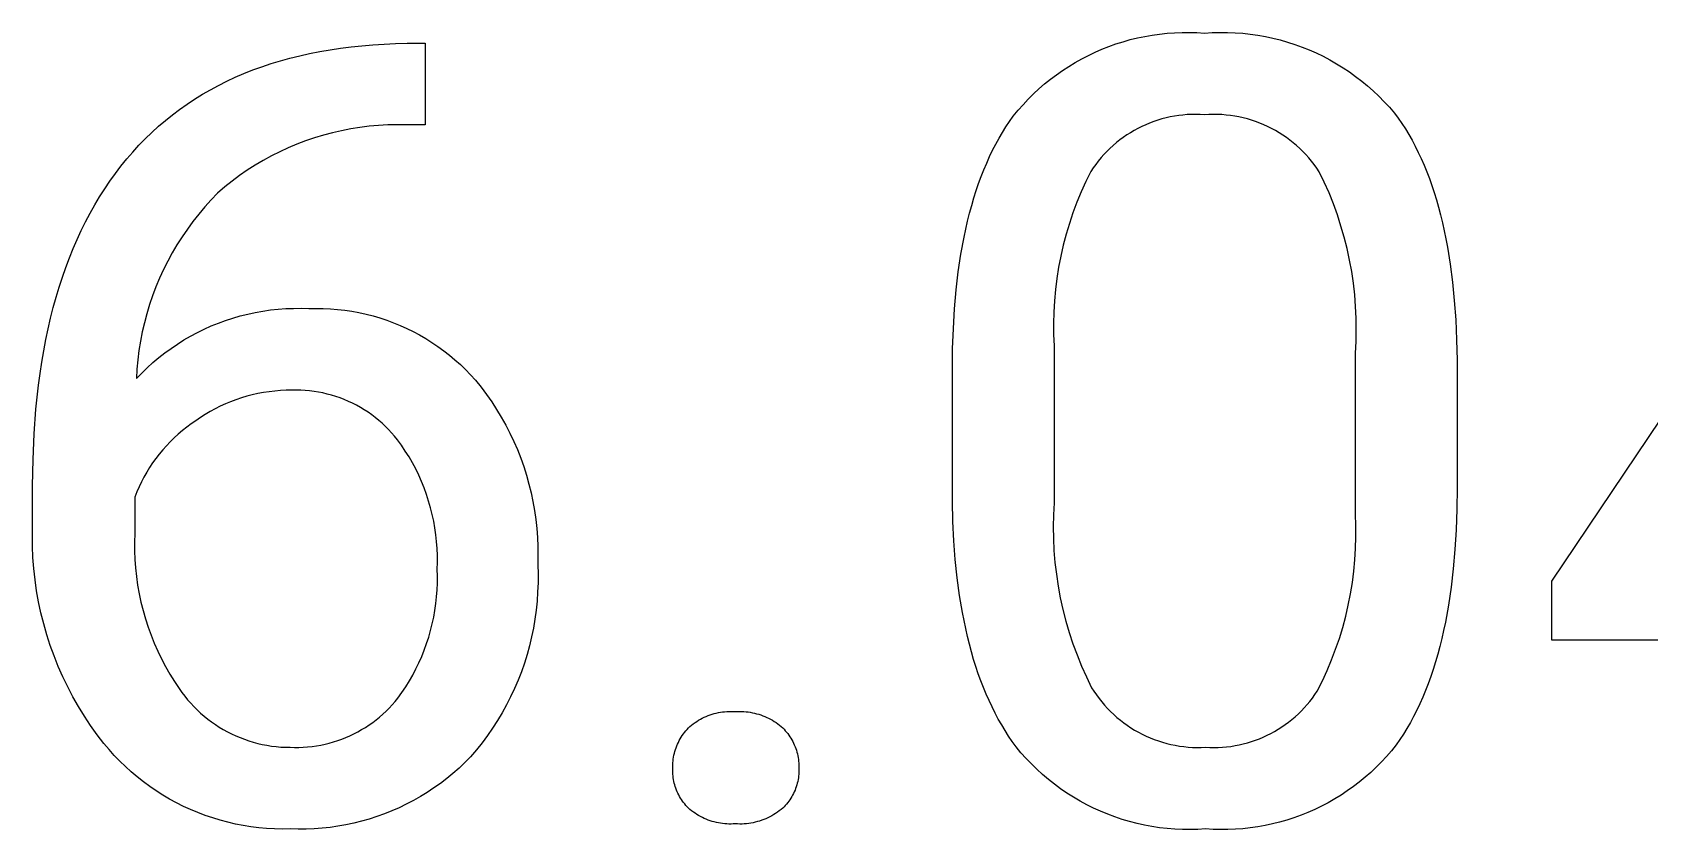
# Model space of a CAD drawing. Header units: millimetres. Extents: x -1246 to 2331, y -493 to 2006.
# Drawn here: x 1362.4 to 1405.01, y -336.11 to -315.12 of the extents above; entities that cross this region are included whole.
import ezdxf

# ---------------------------------------------------------------- set-up
doc = ezdxf.new("R2010")
doc.units = ezdxf.units.MM
doc.header["$MEASUREMENT"] = 0
doc.layers.add('Domyslna', color=7, linetype='Continuous', true_color=0x000000)

msp = doc.modelspace()

# ---------------------------------------------------------------- linework, layer by layer
at = {"layer": 'Domyslna'}
for p, q in [((1391.517, -315.268), (1391.71, -315.228)), ((1391.71, -315.228), (1391.904, -315.194)), ((1391.904, -315.194), (1392.099, -315.167)), ((1392.099, -315.167), (1392.295, -315.146)), ((1392.295, -315.146), (1392.492, -315.132)), ((1392.492, -315.132), (1392.688, -315.125)), ((1392.688, -315.125), (1392.885, -315.124)), ((1392.885, -315.124), (1393.082, -315.13)), ((1393.082, -315.13), (1393.279, -315.142)), ((1393.279, -315.142), (1393.48, -315.129)), ((1393.48, -315.129), (1393.682, -315.124)), ((1393.682, -315.124), (1393.883, -315.125)), ((1393.883, -315.125), (1394.085, -315.132)), ((1394.085, -315.132), (1394.286, -315.147)), ((1394.286, -315.147), (1394.486, -315.169)), ((1394.486, -315.169), (1394.685, -315.197)), ((1394.685, -315.197), (1394.884, -315.233)), ((1394.884, -315.233), (1395.081, -315.275)), ((1369.446, -315.738), (1369.707, -315.68)), ((1369.707, -315.68), (1369.974, -315.627)), ((1369.974, -315.627), (1370.244, -315.58)), ((1370.244, -315.58), (1370.52, -315.539)), ((1370.52, -315.539), (1370.8, -315.503)), ((1370.8, -315.503), (1371.086, -315.474)), ((1371.086, -315.474), (1371.375, -315.449)), ((1371.375, -315.449), (1371.67, -315.431)), ((1371.67, -315.431), (1371.969, -315.418)), ((1371.969, -315.418), (1372.273, -315.411)), ((1372.273, -315.411), (1372.751, -315.411)), ((1372.751, -315.411), (1372.751, -317.56)), ((1390.221, -315.73), (1390.399, -315.645)), ((1390.399, -315.645), (1390.579, -315.567)), ((1390.579, -315.567), (1390.763, -315.495)), ((1390.763, -315.495), (1390.948, -315.428)), ((1390.948, -315.428), (1391.136, -315.369)), ((1391.136, -315.369), (1391.326, -315.315)), ((1391.326, -315.315), (1391.517, -315.268)), ((1395.081, -315.275), (1395.277, -315.324)), ((1395.277, -315.324), (1395.47, -315.379)), ((1395.47, -315.379), (1395.662, -315.441)), ((1395.662, -315.441), (1395.852, -315.51)), ((1395.852, -315.51), (1396.039, -315.585)), ((1396.039, -315.585), (1396.223, -315.666)), ((1396.223, -315.666), (1396.404, -315.754)), ((1402.431, -329.574), (1411.862, -315.545)), ((1367.977, -316.207), (1368.21, -316.114)), ((1368.21, -316.114), (1368.447, -316.028)), ((1368.447, -316.028), (1368.69, -315.947)), ((1368.69, -315.947), (1368.937, -315.871)), ((1368.937, -315.871), (1369.189, -315.802)), ((1369.189, -315.802), (1369.446, -315.738)), ((1389.54, -316.126), (1389.705, -316.019)), ((1389.705, -316.019), (1389.874, -315.916)), ((1389.874, -315.916), (1390.046, -315.82)), ((1390.046, -315.82), (1390.221, -315.73)), ((1396.404, -315.754), (1396.583, -315.848)), ((1396.583, -315.848), (1396.758, -315.948)), ((1396.758, -315.948), (1396.929, -316.053)), ((1396.929, -316.053), (1397.097, -316.165)), ((1367.092, -316.633), (1367.306, -316.518)), ((1367.306, -316.518), (1367.525, -316.408)), ((1367.525, -316.408), (1367.748, -316.305)), ((1367.748, -316.305), (1367.977, -316.207)), ((1388.919, -316.611), (1389.068, -316.482)), ((1389.068, -316.482), (1389.222, -316.358)), ((1389.222, -316.358), (1389.379, -316.239)), ((1389.379, -316.239), (1389.54, -316.126)), ((1397.097, -316.165), (1397.261, -316.282)), ((1397.261, -316.282), (1397.421, -316.405)), ((1397.421, -316.405), (1397.576, -316.533)), ((1397.576, -316.533), (1397.727, -316.667)), ((1366.478, -317.012), (1366.677, -316.88)), ((1366.677, -316.88), (1366.882, -316.753)), ((1366.882, -316.753), (1367.092, -316.633)), ((1388.5, -317.027), (1388.635, -316.883)), ((1388.635, -316.883), (1388.775, -316.745)), ((1388.775, -316.745), (1388.919, -316.611)), ((1397.727, -316.667), (1397.874, -316.806)), ((1397.874, -316.806), (1398.015, -316.949)), ((1398.015, -316.949), (1398.152, -317.097)), ((1365.906, -317.442), (1366.092, -317.293)), ((1366.092, -317.293), (1366.282, -317.15)), ((1366.282, -317.15), (1366.478, -317.012)), ((1388.146, -317.466), (1388.244, -317.327)), ((1388.244, -317.327), (1388.369, -317.175)), ((1388.369, -317.175), (1388.5, -317.027)), ((1392.267, -317.375), (1392.157, -317.403)), ((1392.377, -317.35), (1392.267, -317.375)), ((1392.489, -317.329), (1392.377, -317.35)), ((1392.601, -317.312), (1392.489, -317.329)), ((1392.713, -317.299), (1392.601, -317.312)), ((1392.826, -317.289), (1392.713, -317.299)), ((1392.939, -317.284), (1392.826, -317.289)), ((1393.053, -317.282), (1392.939, -317.284)), ((1393.166, -317.285), (1393.053, -317.282)), ((1393.279, -317.291), (1393.166, -317.285)), ((1393.393, -317.285), (1393.279, -317.291)), ((1393.507, -317.282), (1393.393, -317.285)), ((1393.621, -317.284), (1393.507, -317.282)), ((1393.735, -317.289), (1393.621, -317.284)), ((1393.849, -317.299), (1393.735, -317.289)), ((1393.963, -317.312), (1393.849, -317.299)), ((1394.075, -317.329), (1393.963, -317.312)), ((1394.188, -317.35), (1394.075, -317.329)), ((1394.299, -317.375), (1394.188, -317.35)), ((1394.41, -317.404), (1394.299, -317.375)), ((1398.152, -317.097), (1398.283, -317.25)), ((1398.283, -317.25), (1398.382, -317.384)), ((1398.382, -317.384), (1398.478, -317.523)), ((1365.377, -317.923), (1365.549, -317.757)), ((1365.549, -317.757), (1365.725, -317.597)), ((1365.725, -317.597), (1365.906, -317.442)), ((1370.307, -317.767), (1370.07, -317.831)), ((1370.547, -317.712), (1370.307, -317.767)), ((1370.789, -317.665), (1370.547, -317.712)), ((1371.032, -317.627), (1370.789, -317.665)), ((1371.277, -317.596), (1371.032, -317.627)), ((1371.522, -317.575), (1371.277, -317.596)), ((1371.768, -317.561), (1371.522, -317.575)), ((1372.014, -317.556), (1371.768, -317.561)), ((1372.26, -317.56), (1372.014, -317.556)), ((1372.751, -317.56), (1372.26, -317.56)), ((1387.868, -317.909), (1387.957, -317.757)), ((1387.957, -317.757), (1388.05, -317.609)), ((1388.05, -317.609), (1388.146, -317.466)), ((1391.329, -317.764), (1391.233, -317.825)), ((1391.427, -317.707), (1391.329, -317.764)), ((1391.526, -317.653), (1391.427, -317.707)), ((1391.628, -317.602), (1391.526, -317.653)), ((1391.731, -317.555), (1391.628, -317.602)), ((1391.835, -317.512), (1391.731, -317.555)), ((1391.941, -317.472), (1391.835, -317.512)), ((1392.049, -317.436), (1391.941, -317.472)), ((1392.157, -317.403), (1392.049, -317.436)), ((1394.519, -317.436), (1394.41, -317.404)), ((1394.627, -317.473), (1394.519, -317.436)), ((1394.734, -317.513), (1394.627, -317.473)), ((1394.84, -317.556), (1394.734, -317.513)), ((1394.944, -317.604), (1394.84, -317.556)), ((1395.046, -317.654), (1394.944, -317.604)), ((1395.147, -317.709), (1395.046, -317.654)), ((1395.245, -317.766), (1395.147, -317.709)), ((1395.342, -317.827), (1395.245, -317.766)), ((1398.478, -317.523), (1398.571, -317.666)), ((1398.571, -317.666), (1398.66, -317.813)), ((1398.66, -317.813), (1398.747, -317.965)), ((1365.048, -318.273), (1365.21, -318.095)), ((1365.21, -318.095), (1365.377, -317.923)), ((1369.144, -318.165), (1368.92, -318.268)), ((1369.371, -318.069), (1369.144, -318.165)), ((1369.601, -317.982), (1369.371, -318.069)), ((1369.834, -317.902), (1369.601, -317.982)), ((1370.07, -317.831), (1369.834, -317.902)), ((1387.619, -318.393), (1387.699, -318.227)), ((1387.699, -318.227), (1387.782, -318.066)), ((1387.782, -318.066), (1387.868, -317.909)), ((1390.79, -318.177), (1390.709, -318.256)), ((1390.874, -318.1), (1390.79, -318.177)), ((1390.96, -318.027), (1390.874, -318.1)), ((1391.049, -317.956), (1390.96, -318.027)), ((1391.14, -317.889), (1391.049, -317.956)), ((1391.233, -317.825), (1391.14, -317.889)), ((1395.436, -317.892), (1395.342, -317.827)), ((1395.528, -317.959), (1395.436, -317.892)), ((1395.618, -318.03), (1395.528, -317.959)), ((1395.705, -318.104), (1395.618, -318.03)), ((1395.79, -318.18), (1395.705, -318.104)), ((1395.872, -318.26), (1395.79, -318.18)), ((1398.747, -317.965), (1398.83, -318.121)), ((1398.83, -318.121), (1398.911, -318.282)), ((1364.59, -318.838), (1364.738, -318.644)), ((1364.738, -318.644), (1364.891, -318.456)), ((1364.891, -318.456), (1365.048, -318.273)), ((1368.272, -318.622), (1368.065, -318.755)), ((1368.484, -318.496), (1368.272, -318.622)), ((1368.7, -318.378), (1368.484, -318.496)), ((1368.92, -318.268), (1368.7, -318.378)), ((1387.468, -318.739), (1387.542, -318.564)), ((1387.542, -318.564), (1387.619, -318.393)), ((1390.414, -318.599), (1390.348, -318.691)), ((1390.483, -318.51), (1390.414, -318.599)), ((1390.556, -318.422), (1390.483, -318.51)), ((1390.631, -318.338), (1390.556, -318.422)), ((1390.709, -318.256), (1390.631, -318.338)), ((1395.951, -318.342), (1395.872, -318.26)), ((1396.027, -318.427), (1395.951, -318.342)), ((1396.1, -318.515), (1396.027, -318.427)), ((1396.171, -318.605), (1396.1, -318.515)), ((1396.238, -318.697), (1396.171, -318.605)), ((1398.911, -318.282), (1398.988, -318.447)), ((1398.988, -318.447), (1399.063, -318.617)), ((1399.063, -318.617), (1399.134, -318.791)), ((1364.309, -319.241), (1364.447, -319.037)), ((1364.447, -319.037), (1364.59, -318.838)), ((1367.664, -319.041), (1367.472, -319.194)), ((1367.862, -318.894), (1367.664, -319.041)), ((1368.065, -318.755), (1367.862, -318.894)), ((1387.266, -319.29), (1387.33, -319.102)), ((1387.33, -319.102), (1387.397, -318.918)), ((1387.397, -318.918), (1387.468, -318.739)), ((1390.154, -319.052), (1390.032, -319.322)), ((1390.285, -318.785), (1390.154, -319.052)), ((1390.348, -318.691), (1390.285, -318.785)), ((1396.302, -318.792), (1396.238, -318.697)), ((1396.435, -319.069), (1396.302, -318.792)), ((1396.56, -319.352), (1396.435, -319.069)), ((1399.134, -318.791), (1399.203, -318.97)), ((1399.203, -318.97), (1399.268, -319.153)), ((1364.048, -319.665), (1364.176, -319.451)), ((1364.176, -319.451), (1364.309, -319.241)), ((1367.284, -319.354), (1367.112, -319.533)), ((1367.472, -319.194), (1367.284, -319.354)), ((1387.147, -319.681), (1387.205, -319.483)), ((1387.205, -319.483), (1387.266, -319.29)), ((1390.032, -319.322), (1389.919, -319.597)), ((1396.674, -319.638), (1396.56, -319.352)), ((1399.268, -319.153), (1399.33, -319.341)), ((1399.33, -319.341), (1399.389, -319.533)), ((1363.806, -320.11), (1363.924, -319.885)), ((1363.924, -319.885), (1364.048, -319.665)), ((1366.786, -319.907), (1366.633, -320.102)), ((1366.946, -319.717), (1366.786, -319.907)), ((1367.112, -319.533), (1366.946, -319.717)), ((1387.04, -320.09), (1387.092, -319.883)), ((1387.092, -319.883), (1387.147, -319.681)), ((1389.815, -319.875), (1389.721, -320.156)), ((1389.919, -319.597), (1389.815, -319.875)), ((1396.78, -319.928), (1396.674, -319.638)), ((1396.875, -320.221), (1396.78, -319.928)), ((1399.389, -319.533), (1399.445, -319.729)), ((1399.445, -319.729), (1399.498, -319.93)), ((1399.498, -319.93), (1399.548, -320.136)), ((1363.583, -320.575), (1363.692, -320.34)), ((1363.692, -320.34), (1363.806, -320.11)), ((1366.486, -320.302), (1366.346, -320.507)), ((1366.633, -320.102), (1366.486, -320.302)), ((1386.946, -320.516), (1386.991, -320.301)), ((1386.991, -320.301), (1387.04, -320.09)), ((1389.721, -320.156), (1389.636, -320.44)), ((1396.96, -320.517), (1396.875, -320.221)), ((1399.548, -320.136), (1399.595, -320.346)), ((1399.595, -320.346), (1399.639, -320.56)), ((1363.479, -320.815), (1363.583, -320.575)), ((1366.213, -320.716), (1366.088, -320.93)), ((1366.346, -320.507), (1366.213, -320.716)), ((1386.864, -320.961), (1386.946, -320.516)), ((1389.56, -320.727), (1389.494, -321.017)), ((1389.636, -320.44), (1389.56, -320.727)), ((1397.036, -320.816), (1396.96, -320.517)), ((1399.639, -320.56), (1399.68, -320.779)), ((1399.68, -320.779), (1399.753, -321.23)), ((1363.285, -321.312), (1363.379, -321.061)), ((1363.379, -321.061), (1363.479, -320.815)), ((1365.969, -321.148), (1365.858, -321.37)), ((1366.088, -320.93), (1365.969, -321.148)), ((1386.795, -321.424), (1386.864, -320.961)), ((1389.494, -321.017), (1389.438, -321.308)), ((1397.101, -321.117), (1397.036, -320.816)), ((1397.157, -321.421), (1397.101, -321.117)), ((1399.753, -321.23), (1399.813, -321.699)), ((1363.11, -321.829), (1363.195, -321.568)), ((1363.195, -321.568), (1363.285, -321.312)), ((1365.755, -321.596), (1365.659, -321.825)), ((1365.858, -321.37), (1365.755, -321.596)), ((1386.739, -321.905), (1386.795, -321.424)), ((1389.391, -321.601), (1389.354, -321.895)), ((1389.438, -321.308), (1389.391, -321.601)), ((1397.202, -321.726), (1397.157, -321.421)), ((1363.03, -322.095), (1363.11, -321.829)), ((1365.571, -322.057), (1365.491, -322.291)), ((1365.659, -321.825), (1365.571, -322.057)), ((1386.695, -322.403), (1386.739, -321.905)), ((1389.354, -321.895), (1389.327, -322.191)), ((1397.236, -322.032), (1397.202, -321.726)), ((1397.261, -322.34), (1397.236, -322.032)), ((1399.813, -321.699), (1399.861, -322.186)), ((1362.885, -322.643), (1362.955, -322.367)), ((1362.955, -322.367), (1363.03, -322.095)), ((1365.491, -322.291), (1365.419, -322.529)), ((1368.078, -322.539), (1368.276, -322.496)), ((1368.276, -322.496), (1368.475, -322.461)), ((1368.475, -322.461), (1368.675, -322.432)), ((1368.675, -322.432), (1368.876, -322.411)), ((1368.876, -322.411), (1369.078, -322.396)), ((1369.078, -322.396), (1369.281, -322.389)), ((1369.281, -322.389), (1369.483, -322.388)), ((1369.483, -322.388), (1369.685, -322.395)), ((1369.685, -322.395), (1369.875, -322.39)), ((1369.875, -322.39), (1370.065, -322.392)), ((1370.065, -322.392), (1370.255, -322.401)), ((1370.255, -322.401), (1370.444, -322.416)), ((1370.444, -322.416), (1370.633, -322.437)), ((1370.633, -322.437), (1370.82, -322.465)), ((1370.82, -322.465), (1371.007, -322.5)), ((1371.007, -322.5), (1371.193, -322.54)), ((1386.664, -322.92), (1386.695, -322.403)), ((1389.309, -322.487), (1389.301, -322.784)), ((1389.327, -322.191), (1389.309, -322.487)), ((1397.275, -322.648), (1397.261, -322.34)), ((1399.861, -322.186), (1399.897, -322.691)), ((1362.759, -323.212), (1362.82, -322.925)), ((1362.82, -322.925), (1362.885, -322.643)), ((1365.355, -322.768), (1365.299, -323.01)), ((1365.419, -322.529), (1365.355, -322.768)), ((1366.75, -323.025), (1366.932, -322.936)), ((1366.932, -322.936), (1367.117, -322.853)), ((1367.117, -322.853), (1367.304, -322.777)), ((1367.304, -322.777), (1367.495, -322.707)), ((1367.495, -322.707), (1367.687, -322.644)), ((1367.687, -322.644), (1367.881, -322.588)), ((1367.881, -322.588), (1368.078, -322.539)), ((1371.193, -322.54), (1371.377, -322.587)), ((1371.377, -322.587), (1371.559, -322.641)), ((1371.559, -322.641), (1371.739, -322.7)), ((1371.739, -322.7), (1371.917, -322.766)), ((1371.917, -322.766), (1372.093, -322.838)), ((1372.093, -322.838), (1372.266, -322.916)), ((1372.266, -322.916), (1372.437, -323)), ((1386.645, -323.455), (1386.664, -322.92)), ((1389.301, -322.784), (1389.304, -323.08)), ((1397.279, -322.956), (1397.275, -322.648)), ((1399.897, -322.691), (1399.921, -323.214)), ((1362.703, -323.505), (1362.759, -323.212)), ((1365.252, -323.254), (1365.212, -323.499)), ((1365.299, -323.01), (1365.252, -323.254)), ((1366.058, -323.443), (1366.225, -323.329)), ((1366.225, -323.329), (1366.397, -323.222)), ((1366.397, -323.222), (1366.572, -323.12)), ((1366.572, -323.12), (1366.75, -323.025)), ((1372.437, -323), (1372.604, -323.089)), ((1372.604, -323.089), (1372.768, -323.184)), ((1372.768, -323.184), (1372.929, -323.285)), ((1372.929, -323.285), (1373.087, -323.392)), ((1389.304, -323.08), (1389.316, -323.377)), ((1397.255, -323.572), (1397.272, -323.264)), ((1397.272, -323.264), (1397.279, -322.956)), ((1399.921, -323.214), (1399.932, -323.755)), ((1362.653, -323.802), (1362.703, -323.505)), ((1365.181, -323.745), (1365.158, -323.992)), ((1365.212, -323.499), (1365.181, -323.745)), ((1365.58, -323.817), (1365.735, -323.687)), ((1365.735, -323.687), (1365.894, -323.562)), ((1365.894, -323.562), (1366.058, -323.443)), ((1373.087, -323.392), (1373.24, -323.503)), ((1373.24, -323.503), (1373.39, -323.62)), ((1373.39, -323.62), (1373.536, -323.742)), ((1373.536, -323.742), (1373.677, -323.869)), ((1386.639, -324.009), (1386.645, -323.455)), ((1389.316, -323.377), (1389.316, -327.509)), ((1397.255, -327.803), (1397.255, -323.572)), ((1399.932, -323.755), (1399.932, -327.117)), ((1362.565, -324.413), (1362.607, -324.105)), ((1362.607, -324.105), (1362.653, -323.802)), ((1365.158, -323.992), (1365.144, -324.239)), ((1365.144, -324.239), (1365.284, -324.094)), ((1365.284, -324.094), (1365.43, -323.953)), ((1365.43, -323.953), (1365.58, -323.817)), ((1373.677, -323.869), (1373.814, -324)), ((1373.814, -324), (1373.946, -324.137)), ((1373.946, -324.137), (1374.074, -324.277)), ((1386.639, -327.467), (1386.639, -324.009)), ((1362.498, -325.044), (1362.565, -324.413)), ((1368.342, -324.634), (1368.196, -324.666)), ((1368.49, -324.606), (1368.342, -324.634)), ((1368.638, -324.583), (1368.49, -324.606)), ((1368.787, -324.566), (1368.638, -324.583)), ((1368.936, -324.553), (1368.787, -324.566)), ((1369.086, -324.546), (1368.936, -324.553)), ((1369.236, -324.544), (1369.086, -324.546)), ((1369.354, -324.542), (1369.236, -324.544)), ((1369.472, -324.544), (1369.354, -324.542)), ((1369.59, -324.551), (1369.472, -324.544)), ((1369.707, -324.561), (1369.59, -324.551)), ((1369.825, -324.576), (1369.707, -324.561)), ((1369.941, -324.595), (1369.825, -324.576)), ((1370.057, -324.617), (1369.941, -324.595)), ((1370.172, -324.644), (1370.057, -324.617)), ((1374.074, -324.277), (1374.223, -324.463)), ((1374.223, -324.463), (1374.366, -324.654)), ((1362.449, -325.696), (1362.498, -325.044)), ((1367.216, -325.034), (1367.085, -325.105)), ((1367.35, -324.967), (1367.216, -325.034)), ((1367.487, -324.905), (1367.35, -324.967)), ((1367.625, -324.848), (1367.487, -324.905)), ((1367.765, -324.795), (1367.625, -324.848)), ((1367.908, -324.747), (1367.765, -324.795)), ((1368.051, -324.704), (1367.908, -324.747)), ((1368.196, -324.666), (1368.051, -324.704)), ((1370.286, -324.675), (1370.172, -324.644)), ((1370.399, -324.71), (1370.286, -324.675)), ((1370.511, -324.748), (1370.399, -324.71)), ((1370.621, -324.791), (1370.511, -324.748)), ((1370.73, -324.837), (1370.621, -324.791)), ((1370.837, -324.887), (1370.73, -324.837)), ((1370.942, -324.941), (1370.837, -324.887)), ((1371.045, -324.998), (1370.942, -324.941)), ((1371.147, -325.059), (1371.045, -324.998)), ((1371.246, -325.124), (1371.147, -325.059)), ((1374.366, -324.654), (1374.503, -324.85)), ((1374.503, -324.85), (1374.633, -325.05)), ((1374.633, -325.05), (1374.756, -325.254)), ((1366.585, -325.429), (1366.469, -325.515)), ((1366.705, -325.346), (1366.585, -325.429)), ((1366.829, -325.262), (1366.705, -325.346)), ((1366.955, -325.181), (1366.829, -325.262)), ((1367.085, -325.105), (1366.955, -325.181)), ((1371.342, -325.191), (1371.246, -325.124)), ((1371.437, -325.263), (1371.342, -325.191)), ((1371.529, -325.337), (1371.437, -325.263)), ((1371.618, -325.414), (1371.529, -325.337)), ((1371.704, -325.495), (1371.618, -325.414)), ((1374.756, -325.254), (1374.873, -325.462)), ((1374.873, -325.462), (1374.982, -325.674)), ((1362.42, -326.369), (1362.449, -325.696)), ((1366.034, -325.9), (1365.934, -326.005)), ((1366.137, -325.798), (1366.034, -325.9)), ((1366.245, -325.7), (1366.137, -325.798)), ((1366.355, -325.606), (1366.245, -325.7)), ((1366.469, -325.515), (1366.355, -325.606)), ((1371.788, -325.579), (1371.704, -325.495)), ((1371.868, -325.665), (1371.788, -325.579)), ((1371.946, -325.754), (1371.868, -325.665)), ((1372.02, -325.846), (1371.946, -325.754)), ((1372.127, -325.993), (1372.02, -325.846)), ((1374.982, -325.674), (1375.084, -325.89)), ((1375.084, -325.89), (1375.179, -326.109)), ((1365.656, -326.341), (1365.572, -326.459)), ((1365.745, -326.226), (1365.656, -326.341)), ((1365.837, -326.114), (1365.745, -326.226)), ((1365.934, -326.005), (1365.837, -326.114)), ((1372.228, -326.145), (1372.127, -325.993)), ((1372.325, -326.299), (1372.228, -326.145)), ((1372.415, -326.457), (1372.325, -326.299)), ((1375.179, -326.109), (1375.267, -326.331)), ((1375.267, -326.331), (1375.347, -326.556)), ((1362.41, -327.062), (1362.42, -326.369)), ((1365.415, -326.704), (1365.343, -326.83)), ((1365.491, -326.58), (1365.415, -326.704)), ((1365.572, -326.459), (1365.491, -326.58)), ((1372.501, -326.618), (1372.415, -326.457)), ((1372.581, -326.782), (1372.501, -326.618)), ((1375.347, -326.556), (1375.42, -326.783)), ((1362.41, -328.057), (1362.41, -327.062)), ((1365.213, -327.09), (1365.154, -327.223)), ((1365.276, -326.959), (1365.213, -327.09)), ((1365.343, -326.83), (1365.276, -326.959)), ((1372.655, -326.948), (1372.581, -326.782)), ((1372.723, -327.117), (1372.655, -326.948)), ((1372.785, -327.288), (1372.723, -327.117)), ((1375.42, -326.783), (1375.484, -327.013)), ((1375.484, -327.013), (1375.542, -327.244)), ((1399.932, -327.117), (1399.926, -327.676)), ((1365.154, -327.223), (1365.1, -327.358)), ((1365.1, -327.358), (1365.1, -328.315)), ((1372.842, -327.461), (1372.785, -327.288)), ((1372.892, -327.636), (1372.842, -327.461)), ((1375.542, -327.244), (1375.591, -327.478)), ((1375.591, -327.478), (1375.633, -327.713)), ((1386.652, -327.996), (1386.639, -327.467)), ((1389.316, -327.509), (1389.299, -327.823)), ((1372.937, -327.813), (1372.892, -327.636)), ((1372.975, -327.991), (1372.937, -327.813)), ((1373.007, -328.17), (1372.975, -327.991)), ((1375.633, -327.713), (1375.666, -327.949)), ((1375.666, -327.949), (1375.692, -328.186)), ((1386.678, -328.509), (1386.652, -327.996)), ((1389.299, -327.823), (1389.294, -328.137)), ((1397.267, -328.104), (1397.255, -327.803)), ((1399.926, -327.676), (1399.907, -328.218)), ((1362.403, -328.353), (1362.41, -328.057)), ((1362.405, -328.649), (1362.403, -328.353)), ((1365.1, -328.315), (1365.093, -328.542)), ((1373.033, -328.35), (1373.007, -328.17)), ((1373.053, -328.531), (1373.033, -328.35)), ((1375.692, -328.186), (1375.71, -328.424)), ((1375.71, -328.424), (1375.72, -328.662)), ((1389.294, -328.137), (1389.299, -328.451)), ((1389.299, -328.451), (1389.314, -328.765)), ((1397.26, -328.708), (1397.269, -328.406)), ((1397.269, -328.406), (1397.267, -328.104)), ((1399.907, -328.218), (1399.876, -328.741)), ((1362.418, -328.945), (1362.405, -328.649)), ((1365.093, -328.542), (1365.094, -328.77)), ((1365.094, -328.77), (1365.103, -328.997)), ((1373.066, -328.713), (1373.053, -328.531)), ((1373.073, -328.895), (1373.066, -328.713)), ((1373.074, -329.077), (1373.073, -328.895)), ((1375.72, -328.662), (1375.721, -328.901)), ((1386.715, -329.004), (1386.678, -328.509)), ((1389.314, -328.765), (1389.34, -329.078)), ((1397.242, -329.009), (1397.26, -328.708)), ((1399.876, -328.741), (1399.832, -329.246)), ((1362.44, -329.24), (1362.418, -328.945)), ((1362.473, -329.534), (1362.44, -329.24)), ((1365.103, -328.997), (1365.119, -329.224)), ((1365.119, -329.224), (1365.143, -329.451)), ((1373.069, -329.259), (1373.074, -329.077)), ((1373.074, -329.44), (1373.069, -329.259)), ((1375.721, -328.901), (1375.715, -329.14)), ((1375.715, -329.14), (1375.723, -329.378)), ((1386.765, -329.483), (1386.715, -329.004)), ((1389.34, -329.078), (1389.377, -329.389)), ((1397.175, -329.608), (1397.213, -329.309)), ((1397.213, -329.309), (1397.242, -329.009)), ((1399.832, -329.246), (1399.776, -329.733)), ((1362.515, -329.827), (1362.473, -329.534)), ((1365.143, -329.451), (1365.175, -329.676)), ((1365.175, -329.676), (1365.215, -329.9)), ((1373.066, -329.801), (1373.073, -329.621)), ((1373.073, -329.621), (1373.074, -329.44)), ((1375.723, -329.617), (1375.714, -329.856)), ((1375.723, -329.378), (1375.723, -329.617)), ((1386.828, -329.946), (1386.765, -329.483)), ((1389.377, -329.389), (1389.424, -329.7)), ((1389.424, -329.7), (1389.482, -330.009)), ((1397.126, -329.906), (1397.175, -329.608)), ((1399.776, -329.733), (1399.707, -330.202)), ((1402.431, -331.125), (1402.431, -329.574)), ((1362.568, -330.119), (1362.515, -329.827)), ((1362.63, -330.408), (1362.568, -330.119)), ((1365.215, -329.9), (1365.263, -330.123)), ((1365.263, -330.123), (1365.318, -330.343)), ((1373.008, -330.34), (1373.034, -330.161)), ((1373.034, -330.161), (1373.053, -329.982)), ((1373.053, -329.982), (1373.066, -329.801)), ((1375.698, -330.094), (1375.674, -330.332)), ((1375.714, -329.856), (1375.698, -330.094)), ((1386.902, -330.392), (1386.828, -329.946)), ((1389.482, -330.009), (1389.549, -330.316)), ((1397.067, -330.202), (1397.126, -329.906)), ((1362.702, -330.695), (1362.63, -330.408)), ((1365.318, -330.343), (1365.381, -330.562)), ((1365.381, -330.562), (1365.451, -330.779)), ((1372.939, -330.695), (1372.976, -330.518)), ((1372.976, -330.518), (1373.008, -330.34)), ((1375.642, -330.569), (1375.602, -330.804)), ((1375.674, -330.332), (1375.642, -330.569)), ((1386.989, -330.821), (1386.902, -330.392)), ((1389.549, -330.316), (1389.628, -330.62)), ((1396.921, -330.787), (1396.999, -330.496)), ((1396.999, -330.496), (1397.067, -330.202)), ((1399.707, -330.202), (1399.625, -330.652)), ((1362.784, -330.98), (1362.702, -330.695)), ((1362.875, -331.261), (1362.784, -330.98)), ((1365.451, -330.779), (1365.529, -330.993)), ((1365.529, -330.993), (1365.614, -331.204)), ((1372.845, -331.044), (1372.895, -330.871)), ((1372.895, -330.871), (1372.939, -330.695)), ((1375.602, -330.804), (1375.553, -331.038)), ((1387.037, -331.029), (1386.989, -330.821)), ((1387.087, -331.233), (1387.037, -331.029)), ((1389.628, -330.62), (1389.716, -330.921)), ((1389.716, -330.921), (1389.814, -331.219)), ((1396.833, -331.076), (1396.921, -330.787)), ((1399.58, -330.87), (1399.531, -331.084)), ((1399.625, -330.652), (1399.58, -330.87)), ((1362.976, -331.54), (1362.875, -331.261)), ((1365.614, -331.204), (1365.706, -331.412)), ((1365.706, -331.412), (1365.805, -331.617)), ((1372.66, -331.554), (1372.728, -331.386)), ((1372.728, -331.386), (1372.789, -331.216)), ((1372.789, -331.216), (1372.845, -331.044)), ((1375.498, -331.27), (1375.434, -331.5)), ((1375.553, -331.038), (1375.498, -331.27)), ((1387.141, -331.433), (1387.087, -331.233)), ((1387.198, -331.629), (1387.141, -331.433)), ((1389.814, -331.219), (1389.923, -331.514)), ((1396.628, -331.643), (1396.735, -331.361)), ((1396.735, -331.361), (1396.833, -331.076)), ((1399.479, -331.293), (1399.424, -331.497)), ((1399.531, -331.084), (1399.479, -331.293)), ((1412.021, -331.125), (1402.431, -331.125)), ((1363.087, -331.815), (1362.976, -331.54)), ((1363.206, -332.085), (1363.087, -331.815)), ((1365.805, -331.617), (1365.912, -331.818)), ((1365.912, -331.818), (1366.025, -332.015)), ((1372.424, -332.042), (1372.509, -331.882)), ((1372.509, -331.882), (1372.587, -331.72)), ((1372.587, -331.72), (1372.66, -331.554)), ((1375.363, -331.728), (1375.284, -331.954)), ((1375.434, -331.5), (1375.363, -331.728)), ((1387.259, -331.82), (1387.198, -331.629)), ((1387.322, -332.007), (1387.259, -331.82)), ((1389.923, -331.514), (1390.041, -331.805)), ((1390.041, -331.805), (1390.169, -332.092)), ((1396.511, -331.922), (1396.628, -331.643)), ((1399.366, -331.697), (1399.305, -331.893)), ((1399.424, -331.497), (1399.366, -331.697)), ((1363.335, -332.352), (1363.206, -332.085)), ((1366.025, -332.015), (1366.145, -332.208)), ((1366.145, -332.208), (1366.272, -332.398)), ((1372.24, -332.353), (1372.335, -332.199)), ((1372.335, -332.199), (1372.424, -332.042)), ((1375.197, -332.177), (1375.103, -332.396)), ((1375.284, -331.954), (1375.197, -332.177)), ((1387.388, -332.191), (1387.322, -332.007)), ((1387.457, -332.37), (1387.388, -332.191)), ((1390.169, -332.092), (1390.306, -332.375)), ((1396.25, -332.466), (1396.385, -332.196)), ((1396.385, -332.196), (1396.511, -331.922)), ((1399.174, -332.27), (1399.103, -332.451)), ((1399.241, -332.084), (1399.174, -332.27)), ((1399.305, -331.893), (1399.241, -332.084)), ((1363.473, -332.614), (1363.335, -332.352)), ((1363.619, -332.872), (1363.473, -332.614)), ((1366.272, -332.398), (1366.342, -332.498)), ((1366.342, -332.498), (1366.417, -332.596)), ((1366.417, -332.596), (1366.494, -332.691)), ((1366.494, -332.691), (1366.575, -332.783)), ((1371.961, -332.74), (1372.034, -332.65)), ((1372.034, -332.65), (1372.14, -332.504)), ((1372.14, -332.504), (1372.24, -332.353)), ((1375.002, -332.613), (1374.894, -332.825)), ((1375.103, -332.396), (1375.002, -332.613)), ((1387.529, -332.545), (1387.457, -332.37)), ((1387.605, -332.715), (1387.529, -332.545)), ((1387.683, -332.882), (1387.605, -332.715)), ((1390.306, -332.375), (1390.368, -332.471)), ((1390.368, -332.471), (1390.433, -332.566)), ((1390.433, -332.566), (1390.502, -332.658)), ((1390.502, -332.658), (1390.573, -332.747)), ((1396.054, -332.736), (1396.123, -332.648)), ((1396.123, -332.648), (1396.188, -332.558)), ((1396.188, -332.558), (1396.25, -332.466)), ((1399.029, -332.629), (1398.952, -332.801)), ((1399.103, -332.451), (1399.029, -332.629)), ((1363.774, -333.124), (1363.619, -332.872)), ((1363.938, -333.37), (1363.774, -333.124)), ((1366.575, -332.783), (1366.659, -332.873)), ((1366.659, -332.873), (1366.746, -332.96)), ((1366.746, -332.96), (1366.836, -333.043)), ((1366.836, -333.043), (1366.929, -333.123)), ((1366.929, -333.123), (1367.025, -333.201)), ((1371.46, -333.22), (1371.55, -333.147)), ((1371.55, -333.147), (1371.638, -333.071)), ((1371.638, -333.071), (1371.722, -332.992)), ((1371.722, -332.992), (1371.805, -332.911)), ((1371.805, -332.911), (1371.884, -332.827)), ((1371.884, -332.827), (1371.961, -332.74)), ((1374.778, -333.034), (1374.656, -333.24)), ((1374.894, -332.825), (1374.778, -333.034)), ((1380.051, -333.179), (1380.101, -333.155)), ((1380.101, -333.155), (1380.153, -333.132)), ((1380.153, -333.132), (1380.205, -333.11)), ((1380.205, -333.11), (1380.257, -333.091)), ((1380.257, -333.091), (1380.311, -333.074)), ((1380.311, -333.074), (1380.365, -333.058)), ((1380.365, -333.058), (1380.419, -333.044)), ((1380.419, -333.044), (1380.474, -333.032)), ((1380.474, -333.032), (1380.529, -333.022)), ((1380.529, -333.022), (1380.584, -333.014)), ((1380.584, -333.014), (1380.64, -333.008)), ((1380.64, -333.008), (1380.696, -333.003)), ((1380.696, -333.003), (1380.752, -333.001)), ((1380.752, -333.001), (1380.808, -333)), ((1380.808, -333), (1380.864, -333.002)), ((1380.864, -333.002), (1380.92, -333.005)), ((1380.92, -333.005), (1380.977, -333.002)), ((1380.977, -333.002), (1381.034, -333.001)), ((1381.034, -333.001), (1381.09, -333.001)), ((1381.09, -333.001), (1381.147, -333.004)), ((1381.147, -333.004), (1381.203, -333.009)), ((1381.203, -333.009), (1381.259, -333.015)), ((1381.259, -333.015), (1381.315, -333.023)), ((1381.315, -333.023), (1381.371, -333.033)), ((1381.371, -333.033), (1381.427, -333.045)), ((1381.427, -333.045), (1381.481, -333.059)), ((1381.481, -333.059), (1381.536, -333.075)), ((1381.536, -333.075), (1381.59, -333.092)), ((1381.59, -333.092), (1381.643, -333.112)), ((1381.643, -333.112), (1381.695, -333.133)), ((1381.695, -333.133), (1381.747, -333.156)), ((1381.747, -333.156), (1381.798, -333.18)), ((1387.765, -333.044), (1387.683, -332.882)), ((1387.849, -333.202), (1387.765, -333.044)), ((1390.573, -332.747), (1390.647, -332.835)), ((1390.647, -332.835), (1390.725, -332.919)), ((1390.725, -332.919), (1390.805, -333.001)), ((1390.805, -333.001), (1390.889, -333.08)), ((1390.889, -333.08), (1390.974, -333.156)), ((1390.974, -333.156), (1391.063, -333.229)), ((1395.585, -333.21), (1395.669, -333.138)), ((1395.669, -333.138), (1395.752, -333.063)), ((1395.752, -333.063), (1395.832, -332.985)), ((1395.832, -332.985), (1395.909, -332.905)), ((1395.909, -332.905), (1395.983, -332.822)), ((1395.983, -332.822), (1396.054, -332.736)), ((1398.789, -333.133), (1398.703, -333.292)), ((1398.872, -332.969), (1398.789, -333.133)), ((1398.952, -332.801), (1398.872, -332.969)), ((1364.11, -333.612), (1363.938, -333.37)), ((1367.025, -333.201), (1367.123, -333.274)), ((1367.123, -333.274), (1367.224, -333.344)), ((1367.224, -333.344), (1367.327, -333.411)), ((1367.327, -333.411), (1367.432, -333.474)), ((1367.432, -333.474), (1367.54, -333.534)), ((1367.54, -333.534), (1367.649, -333.589)), ((1370.873, -333.589), (1370.976, -333.536)), ((1370.976, -333.536), (1371.077, -333.479)), ((1371.077, -333.479), (1371.176, -333.419)), ((1371.176, -333.419), (1371.273, -333.356)), ((1371.273, -333.356), (1371.368, -333.289)), ((1371.368, -333.289), (1371.46, -333.22)), ((1374.526, -333.44), (1374.391, -333.637)), ((1374.656, -333.24), (1374.526, -333.44)), ((1379.553, -333.593), (1379.584, -333.552)), ((1379.584, -333.552), (1379.616, -333.512)), ((1379.616, -333.512), (1379.649, -333.473)), ((1379.649, -333.473), (1379.684, -333.435)), ((1379.684, -333.435), (1379.726, -333.398)), ((1379.726, -333.398), (1379.769, -333.362)), ((1379.769, -333.362), (1379.813, -333.328)), ((1379.813, -333.328), (1379.859, -333.295)), ((1379.859, -333.295), (1379.905, -333.263)), ((1379.905, -333.263), (1379.953, -333.234)), ((1379.953, -333.234), (1380.002, -333.206)), ((1380.002, -333.206), (1380.051, -333.179)), ((1381.798, -333.18), (1381.848, -333.207)), ((1381.848, -333.207), (1381.898, -333.234)), ((1381.898, -333.234), (1381.946, -333.264)), ((1381.946, -333.264), (1381.993, -333.295)), ((1381.993, -333.295), (1382.039, -333.328)), ((1382.039, -333.328), (1382.084, -333.362)), ((1382.084, -333.362), (1382.128, -333.398)), ((1382.128, -333.398), (1382.171, -333.435)), ((1382.171, -333.435), (1382.205, -333.471)), ((1382.205, -333.471), (1382.238, -333.508)), ((1382.238, -333.508), (1382.27, -333.546)), ((1382.27, -333.546), (1382.301, -333.585)), ((1382.301, -333.585), (1382.33, -333.625)), ((1387.937, -333.356), (1387.849, -333.202)), ((1388.027, -333.506), (1387.937, -333.356)), ((1388.121, -333.652), (1388.027, -333.506)), ((1391.063, -333.229), (1391.154, -333.299)), ((1391.154, -333.299), (1391.247, -333.366)), ((1391.247, -333.366), (1391.343, -333.429)), ((1391.343, -333.429), (1391.44, -333.489)), ((1391.44, -333.489), (1391.54, -333.546)), ((1391.54, -333.546), (1391.642, -333.599)), ((1394.929, -333.628), (1395.029, -333.578)), ((1395.029, -333.578), (1395.126, -333.525)), ((1395.126, -333.525), (1395.222, -333.468)), ((1395.222, -333.468), (1395.316, -333.408)), ((1395.316, -333.408), (1395.408, -333.345)), ((1395.408, -333.345), (1395.497, -333.279)), ((1395.497, -333.279), (1395.585, -333.21)), ((1398.614, -333.446), (1398.521, -333.596)), ((1398.703, -333.292), (1398.614, -333.446)), ((1364.29, -333.847), (1364.11, -333.612)), ((1364.423, -334.005), (1364.29, -333.847)), ((1364.561, -334.159), (1364.423, -334.005)), ((1367.649, -333.589), (1367.761, -333.641)), ((1367.761, -333.641), (1367.874, -333.689)), ((1367.874, -333.689), (1367.989, -333.733)), ((1367.989, -333.733), (1368.105, -333.773)), ((1368.105, -333.773), (1368.222, -333.809)), ((1368.222, -333.809), (1368.341, -333.84)), ((1368.341, -333.84), (1368.46, -333.868)), ((1368.46, -333.868), (1368.581, -333.891)), ((1368.581, -333.891), (1368.702, -333.911)), ((1368.702, -333.911), (1368.824, -333.926)), ((1368.824, -333.926), (1368.947, -333.937)), ((1368.947, -333.937), (1369.069, -333.943)), ((1369.069, -333.943), (1369.192, -333.945)), ((1369.192, -333.945), (1369.308, -333.948)), ((1369.308, -333.948), (1369.424, -333.948)), ((1369.424, -333.948), (1369.539, -333.943)), ((1369.539, -333.943), (1369.655, -333.934)), ((1369.655, -333.934), (1369.77, -333.922)), ((1369.77, -333.922), (1369.884, -333.906)), ((1369.884, -333.906), (1369.998, -333.886)), ((1369.998, -333.886), (1370.112, -333.862)), ((1370.112, -333.862), (1370.224, -333.834)), ((1370.224, -333.834), (1370.336, -333.802)), ((1370.336, -333.802), (1370.446, -333.767)), ((1370.446, -333.767), (1370.555, -333.728)), ((1370.555, -333.728), (1370.662, -333.685)), ((1370.662, -333.685), (1370.769, -333.639)), ((1370.769, -333.639), (1370.873, -333.589)), ((1374.248, -333.829), (1374.099, -334.015)), ((1374.391, -333.637), (1374.248, -333.829)), ((1379.33, -334.053), (1379.345, -334.004)), ((1379.345, -334.004), (1379.361, -333.955)), ((1379.361, -333.955), (1379.38, -333.907)), ((1379.38, -333.907), (1379.4, -333.86)), ((1379.4, -333.86), (1379.422, -333.814)), ((1379.422, -333.814), (1379.445, -333.768)), ((1379.445, -333.768), (1379.47, -333.723)), ((1379.47, -333.723), (1379.496, -333.679)), ((1379.496, -333.679), (1379.524, -333.635)), ((1379.524, -333.635), (1379.553, -333.593)), ((1382.33, -333.625), (1382.358, -333.666)), ((1382.358, -333.666), (1382.384, -333.707)), ((1382.384, -333.707), (1382.409, -333.75)), ((1382.409, -333.75), (1382.433, -333.794)), ((1382.433, -333.794), (1382.455, -333.838)), ((1382.455, -333.838), (1382.475, -333.883)), ((1382.475, -333.883), (1382.494, -333.929)), ((1382.494, -333.929), (1382.512, -333.975)), ((1382.512, -333.975), (1382.528, -334.022)), ((1388.217, -333.793), (1388.121, -333.652)), ((1388.317, -333.931), (1388.217, -333.793)), ((1388.446, -334.086), (1388.317, -333.931)), ((1391.642, -333.599), (1391.745, -333.649)), ((1391.745, -333.649), (1391.85, -333.695)), ((1391.85, -333.695), (1391.957, -333.737)), ((1391.957, -333.737), (1392.065, -333.776)), ((1392.065, -333.776), (1392.174, -333.811)), ((1392.174, -333.811), (1392.284, -333.842)), ((1392.284, -333.842), (1392.396, -333.869)), ((1392.396, -333.869), (1392.508, -333.892)), ((1392.508, -333.892), (1392.621, -333.912)), ((1392.621, -333.912), (1392.735, -333.927)), ((1392.735, -333.927), (1392.849, -333.939)), ((1392.849, -333.939), (1392.963, -333.946)), ((1392.963, -333.946), (1393.078, -333.95)), ((1393.078, -333.95), (1393.193, -333.95)), ((1393.193, -333.95), (1393.307, -333.945)), ((1393.307, -333.945), (1393.418, -333.95)), ((1393.418, -333.95), (1393.53, -333.952)), ((1393.53, -333.952), (1393.641, -333.949)), ((1393.641, -333.949), (1393.752, -333.943)), ((1393.752, -333.943), (1393.863, -333.933)), ((1393.863, -333.933), (1393.974, -333.919)), ((1393.974, -333.919), (1394.084, -333.901)), ((1394.084, -333.901), (1394.193, -333.88)), ((1394.193, -333.88), (1394.302, -333.855)), ((1394.302, -333.855), (1394.409, -333.826)), ((1394.409, -333.826), (1394.516, -333.794)), ((1394.516, -333.794), (1394.621, -333.758)), ((1394.621, -333.758), (1394.725, -333.718)), ((1394.725, -333.718), (1394.828, -333.675)), ((1394.828, -333.675), (1394.929, -333.628)), ((1398.327, -333.881), (1398.203, -334.035)), ((1398.425, -333.741), (1398.327, -333.881)), ((1398.521, -333.596), (1398.425, -333.741)), ((1364.705, -334.308), (1364.561, -334.159)), ((1364.854, -334.452), (1364.705, -334.308)), ((1373.796, -334.347), (1373.642, -334.491)), ((1373.944, -334.197), (1373.796, -334.347)), ((1374.099, -334.015), (1373.944, -334.197)), ((1379.272, -334.458), (1379.273, -334.407)), ((1379.273, -334.407), (1379.276, -334.356)), ((1379.276, -334.356), (1379.28, -334.305)), ((1379.28, -334.305), (1379.287, -334.254)), ((1379.287, -334.254), (1379.295, -334.203)), ((1379.295, -334.203), (1379.305, -334.153)), ((1379.305, -334.153), (1379.316, -334.103)), ((1379.316, -334.103), (1379.33, -334.053)), ((1382.528, -334.022), (1382.542, -334.069)), ((1382.542, -334.069), (1382.555, -334.117)), ((1382.555, -334.117), (1382.566, -334.165)), ((1382.566, -334.165), (1382.575, -334.214)), ((1382.575, -334.214), (1382.583, -334.263)), ((1382.583, -334.263), (1382.589, -334.312)), ((1382.589, -334.312), (1382.593, -334.361)), ((1382.593, -334.361), (1382.596, -334.411)), ((1382.596, -334.411), (1382.597, -334.46)), ((1388.581, -334.237), (1388.446, -334.086)), ((1388.72, -334.383), (1388.581, -334.237)), ((1388.865, -334.524), (1388.72, -334.383)), ((1397.94, -334.328), (1397.802, -334.468)), ((1398.074, -334.184), (1397.94, -334.328)), ((1398.203, -334.035), (1398.074, -334.184)), ((1365.007, -334.591), (1364.854, -334.452)), ((1365.165, -334.724), (1365.007, -334.591)), ((1365.327, -334.852), (1365.165, -334.724)), ((1365.494, -334.975), (1365.327, -334.852)), ((1373.32, -334.764), (1373.153, -334.893)), ((1373.483, -334.631), (1373.32, -334.764)), ((1373.642, -334.491), (1373.483, -334.631)), ((1379.272, -334.51), (1379.272, -334.458)), ((1379.272, -334.557), (1379.272, -334.51)), ((1379.273, -334.605), (1379.272, -334.557)), ((1379.276, -334.653), (1379.273, -334.605)), ((1379.28, -334.7), (1379.276, -334.653)), ((1379.286, -334.747), (1379.28, -334.7)), ((1379.294, -334.794), (1379.286, -334.747)), ((1379.303, -334.841), (1379.294, -334.794)), ((1379.314, -334.888), (1379.303, -334.841)), ((1382.564, -334.843), (1382.553, -334.89)), ((1382.574, -334.796), (1382.564, -334.843)), ((1382.582, -334.749), (1382.574, -334.796)), ((1382.588, -334.701), (1382.582, -334.749)), ((1382.593, -334.653), (1382.588, -334.701)), ((1382.596, -334.606), (1382.593, -334.653)), ((1382.597, -334.558), (1382.596, -334.606)), ((1382.597, -334.46), (1382.597, -334.51)), ((1382.597, -334.51), (1382.597, -334.558)), ((1389.015, -334.66), (1388.865, -334.524)), ((1389.169, -334.791), (1389.015, -334.66)), ((1389.327, -334.916), (1389.169, -334.791)), ((1397.358, -334.859), (1397.202, -334.979)), ((1397.51, -334.734), (1397.358, -334.859)), ((1397.658, -334.604), (1397.51, -334.734)), ((1397.802, -334.468), (1397.658, -334.604)), ((1365.665, -335.092), (1365.494, -334.975)), ((1365.84, -335.203), (1365.665, -335.092)), ((1366.018, -335.308), (1365.84, -335.203)), ((1372.625, -335.242), (1372.441, -335.346)), ((1372.805, -335.131), (1372.625, -335.242)), ((1372.981, -335.015), (1372.805, -335.131)), ((1373.153, -334.893), (1372.981, -335.015)), ((1379.326, -334.934), (1379.314, -334.888)), ((1379.34, -334.979), (1379.326, -334.934)), ((1379.355, -335.024), (1379.34, -334.979)), ((1379.372, -335.069), (1379.355, -335.024)), ((1379.39, -335.113), (1379.372, -335.069)), ((1379.41, -335.156), (1379.39, -335.113)), ((1379.432, -335.199), (1379.41, -335.156)), ((1379.454, -335.241), (1379.432, -335.199)), ((1379.478, -335.282), (1379.454, -335.241)), ((1379.504, -335.322), (1379.478, -335.282)), ((1382.383, -335.284), (1382.356, -335.324)), ((1382.408, -335.243), (1382.383, -335.284)), ((1382.431, -335.201), (1382.408, -335.243)), ((1382.453, -335.159), (1382.431, -335.201)), ((1382.474, -335.115), (1382.453, -335.159)), ((1382.493, -335.071), (1382.474, -335.115)), ((1382.51, -335.027), (1382.493, -335.071)), ((1382.526, -334.982), (1382.51, -335.027)), ((1382.54, -334.936), (1382.526, -334.982)), ((1382.553, -334.89), (1382.54, -334.936)), ((1389.49, -335.036), (1389.327, -334.916)), ((1389.657, -335.15), (1389.49, -335.036)), ((1389.827, -335.258), (1389.657, -335.15)), ((1390.002, -335.361), (1389.827, -335.258)), ((1396.877, -335.202), (1396.709, -335.305)), ((1397.041, -335.093), (1396.877, -335.202)), ((1397.202, -334.979), (1397.041, -335.093)), ((1366.2, -335.407), (1366.018, -335.308)), ((1366.385, -335.499), (1366.2, -335.407)), ((1366.573, -335.585), (1366.385, -335.499)), ((1366.764, -335.665), (1366.573, -335.585)), ((1366.957, -335.738), (1366.764, -335.665)), ((1371.675, -335.698), (1371.477, -335.77)), ((1371.871, -335.62), (1371.675, -335.698)), ((1372.064, -335.535), (1371.871, -335.62)), ((1372.254, -335.444), (1372.064, -335.535)), ((1372.441, -335.346), (1372.254, -335.444)), ((1379.531, -335.361), (1379.504, -335.322)), ((1379.559, -335.4), (1379.531, -335.361)), ((1379.588, -335.437), (1379.559, -335.4)), ((1379.619, -335.474), (1379.588, -335.437)), ((1379.651, -335.509), (1379.619, -335.474)), ((1379.684, -335.543), (1379.651, -335.509)), ((1379.726, -335.58), (1379.684, -335.543)), ((1379.77, -335.615), (1379.726, -335.58)), ((1379.815, -335.648), (1379.77, -335.615)), ((1379.86, -335.68), (1379.815, -335.648)), ((1379.907, -335.711), (1379.86, -335.68)), ((1379.955, -335.739), (1379.907, -335.711)), ((1381.934, -335.716), (1381.883, -335.746)), ((1381.983, -335.685), (1381.934, -335.716)), ((1382.032, -335.652), (1381.983, -335.685)), ((1382.08, -335.617), (1382.032, -335.652)), ((1382.126, -335.581), (1382.08, -335.617)), ((1382.171, -335.543), (1382.126, -335.581)), ((1382.205, -335.51), (1382.171, -335.543)), ((1382.238, -335.475), (1382.205, -335.51)), ((1382.269, -335.439), (1382.238, -335.475)), ((1382.3, -335.401), (1382.269, -335.439)), ((1382.329, -335.363), (1382.3, -335.401)), ((1382.356, -335.324), (1382.329, -335.363)), ((1390.179, -335.457), (1390.002, -335.361)), ((1390.36, -335.547), (1390.179, -335.457)), ((1390.544, -335.63), (1390.36, -335.547)), ((1390.731, -335.707), (1390.544, -335.63)), ((1390.92, -335.778), (1390.731, -335.707)), ((1396.005, -335.66), (1395.823, -335.733)), ((1396.186, -335.58), (1396.005, -335.66)), ((1396.363, -335.495), (1396.186, -335.58)), ((1396.538, -335.403), (1396.363, -335.495)), ((1396.709, -335.305), (1396.538, -335.403)), ((1367.153, -335.805), (1366.957, -335.738)), ((1367.351, -335.865), (1367.153, -335.805)), ((1367.551, -335.918), (1367.351, -335.865)), ((1367.753, -335.964), (1367.551, -335.918)), ((1367.956, -336.004), (1367.753, -335.964)), ((1368.16, -336.036), (1367.956, -336.004)), ((1368.366, -336.062), (1368.16, -336.036)), ((1368.572, -336.081), (1368.366, -336.062)), ((1368.778, -336.092), (1368.572, -336.081)), ((1368.985, -336.097), (1368.778, -336.092)), ((1369.192, -336.094), (1368.985, -336.097)), ((1369.403, -336.1), (1369.192, -336.094)), ((1369.614, -336.099), (1369.403, -336.1)), ((1369.825, -336.091), (1369.614, -336.099)), ((1370.035, -336.076), (1369.825, -336.091)), ((1370.245, -336.053), (1370.035, -336.076)), ((1370.454, -336.024), (1370.245, -336.053)), ((1370.662, -335.987), (1370.454, -336.024)), ((1370.868, -335.943), (1370.662, -335.987)), ((1371.073, -335.892), (1370.868, -335.943)), ((1371.276, -335.834), (1371.073, -335.892)), ((1371.477, -335.77), (1371.276, -335.834)), ((1380.004, -335.767), (1379.955, -335.739)), ((1380.053, -335.792), (1380.004, -335.767)), ((1380.104, -335.816), (1380.053, -335.792)), ((1380.155, -335.838), (1380.104, -335.816)), ((1380.207, -335.859), (1380.155, -335.838)), ((1380.26, -335.878), (1380.207, -335.859)), ((1380.313, -335.895), (1380.26, -335.878)), ((1380.367, -335.91), (1380.313, -335.895)), ((1380.421, -335.923), (1380.367, -335.91)), ((1380.476, -335.935), (1380.421, -335.923)), ((1380.531, -335.944), (1380.476, -335.935)), ((1380.586, -335.952), (1380.531, -335.944)), ((1380.642, -335.958), (1380.586, -335.952)), ((1380.697, -335.962), (1380.642, -335.958)), ((1380.753, -335.964), (1380.697, -335.962)), ((1380.809, -335.965), (1380.753, -335.964)), ((1380.865, -335.963), (1380.809, -335.965)), ((1380.92, -335.96), (1380.865, -335.963)), ((1380.979, -335.963), (1380.92, -335.96)), ((1381.038, -335.964), (1380.979, -335.963)), ((1381.097, -335.964), (1381.038, -335.964)), ((1381.156, -335.961), (1381.097, -335.964)), ((1381.214, -335.956), (1381.156, -335.961)), ((1381.273, -335.949), (1381.214, -335.956)), ((1381.331, -335.94), (1381.273, -335.949)), ((1381.389, -335.93), (1381.331, -335.94)), ((1381.446, -335.917), (1381.389, -335.93)), ((1381.503, -335.902), (1381.446, -335.917)), ((1381.559, -335.885), (1381.503, -335.902)), ((1381.615, -335.867), (1381.559, -335.885)), ((1381.67, -335.846), (1381.615, -335.867)), ((1381.725, -335.824), (1381.67, -335.846)), ((1381.778, -335.8), (1381.725, -335.824)), ((1381.831, -335.774), (1381.778, -335.8)), ((1381.883, -335.746), (1381.831, -335.774)), ((1391.112, -335.842), (1390.92, -335.778)), ((1391.306, -335.899), (1391.112, -335.842)), ((1391.502, -335.95), (1391.306, -335.899)), ((1391.699, -335.994), (1391.502, -335.95)), ((1391.897, -336.031), (1391.699, -335.994)), ((1392.097, -336.061), (1391.897, -336.031)), ((1392.298, -336.084), (1392.097, -336.061)), ((1392.5, -336.1), (1392.298, -336.084)), ((1392.701, -336.109), (1392.5, -336.1)), ((1392.903, -336.111), (1392.701, -336.109)), ((1393.105, -336.106), (1392.903, -336.111)), ((1393.307, -336.094), (1393.105, -336.106)), ((1393.504, -336.106), (1393.307, -336.094)), ((1393.701, -336.112), (1393.504, -336.106)), ((1393.898, -336.111), (1393.701, -336.112)), ((1394.095, -336.103), (1393.898, -336.111)), ((1394.291, -336.088), (1394.095, -336.103)), ((1394.487, -336.067), (1394.291, -336.088)), ((1394.682, -336.039), (1394.487, -336.067)), ((1394.876, -336.004), (1394.682, -336.039)), ((1395.069, -335.963), (1394.876, -336.004)), ((1395.26, -335.915), (1395.069, -335.963)), ((1395.45, -335.861), (1395.26, -335.915)), ((1395.637, -335.8), (1395.45, -335.861)), ((1395.823, -335.733), (1395.637, -335.8))]:
    msp.add_line(p, q, dxfattribs=at)

doc.saveas('drawing.dxf')
